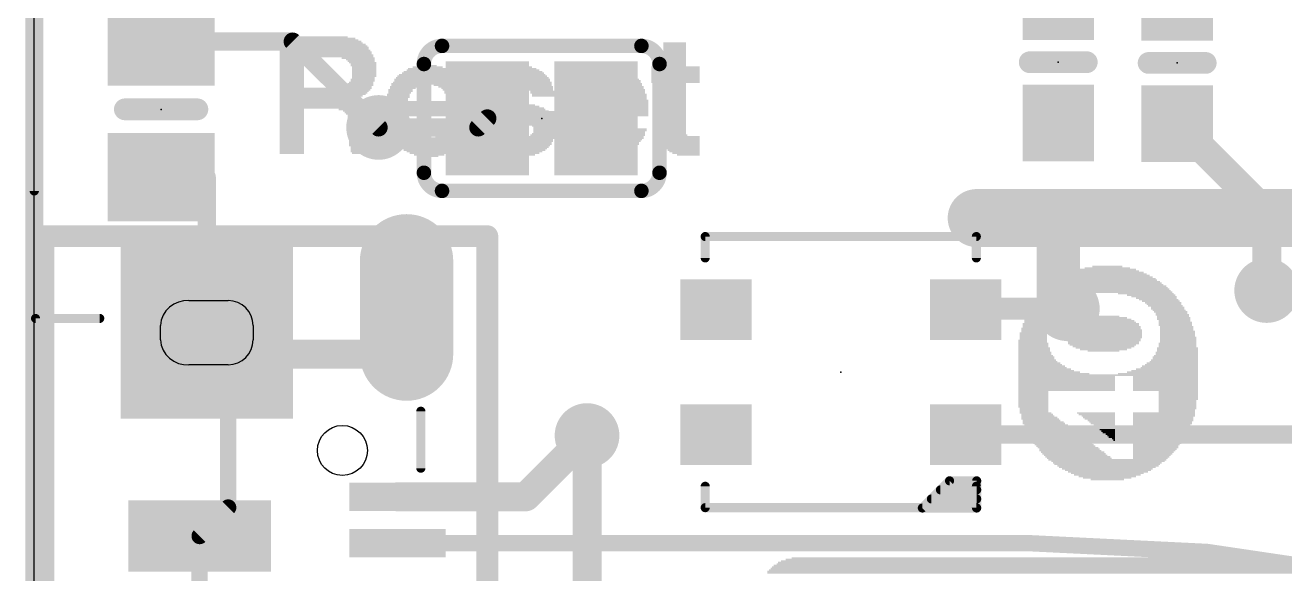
# Model space of a CAD drawing. Extents: x -17.8 to 79, y -18.3 to 67.8.
# Drawn here: x -0.13 to 17.53, y 38.32 to 46.01 of the extents above; entities that cross this region are included whole.
import ezdxf

# ---------------------------------------------------------------- set-up
doc = ezdxf.new("R2010")
doc.units = 0
for name, color, linetype in [('1', 12, 'CONTINUOUS'), ('16', 5, 'CONTINUOUS'), ('17', 110, 'CONTINUOUS'), ('18', 3, 'CONTINUOUS'), ('20', 53, 'CONTINUOUS'), ('200', 4, 'CONTINUOUS'), ('21', 40, 'CONTINUOUS'), ('22', 6, 'CONTINUOUS'), ('23', 53, 'CONTINUOUS'), ('24', 53, 'CONTINUOUS'), ('47', 53, 'CONTINUOUS')]:
    doc.layers.add(name, color=color, linetype=linetype)

# ---------------------------------------------------------------- blocks, each defined once
blk = doc.blocks.new('RECT')
blk.add_solid([(-0.5, -0.5), (0.5, -0.5), (-0.5, 0.5), (0.5, 0.5)])
blk = doc.blocks.new('OFFSETP100')
at = {"const_width": 1}
blk.add_lwpolyline([(0, 0), (1, 0)], dxfattribs=at)
at = {"const_width": 0.5}
for points in [[(0, 0.25, 1), (0, -0.25)], [(1, -0.25, 1), (1, 0.25)]]:
    blk.add_lwpolyline(points, format="xyb", dxfattribs=at)
blk = doc.blocks.new('SQUAREP')
blk.add_solid([(-0.5, -0.5), (0.5, -0.5), (-0.5, 0.5), (0.5, 0.5)])
blk = doc.blocks.new('ROUNDV')
at = {"const_width": 0.5}
blk.add_lwpolyline([(0, -0.25, 1), (0, 0.25, 1), (0, -0.25)], format="xyb", dxfattribs=at)

msp = doc.modelspace()

# ---------------------------------------------------------------- linework, layer by layer
at = {"layer": '1'}
for points, const_width in [([(0, 29.972), (0, 53.34)], 0.254), ([(1.778, 45.781), (3.622, 45.781)], 0.254), ([(3.622, 45.781), (4.826, 44.577)], 0.254), ([(16.0174, 44.6314), (17.272, 43.3768)], 0.4064), ([(1.778, 43.881), (2.418, 43.881)], 0.254), ([(2.418, 43.881), (2.418, 41.7)], 0.254), ([(17.272, 43.3768), (17.272, 42.291)], 0.4064), ([(0.127, 43.053), (0.127, 32.893)], 0.3048), ([(6.35, 43.053), (0.127, 43.053)], 0.3048), ([(6.35, 32.893), (6.35, 43.053)], 0.3048), ([(13.053, 42.023), (13.067, 42.037)], 0.3048), ([(13.067, 42.037), (14.478, 42.037)], 0.3048), ([(2.418, 41.7), (2.718, 41.4)], 0.4064), ([(2.718, 41.4), (5.218, 41.4)], 0.4064), ([(2.718, 41.4), (2.718, 39.25)], 0.2286), ([(6.888, 39.4), (7.747, 40.259)], 0.4064), ([(13.053, 40.358), (13.053, 40.273)], 0.254), ([(18.429, 40.273), (13.053, 40.273)], 0.254), ([(5.093, 39.4), (6.888, 39.4)], 0.4064), ([(2.718, 39.25), (2.318, 38.85)], 0.2286), ([(2.318, 38.85), (2.318, 37.35)], 0.2286), ([(13.9462, 38.75), (5.093, 38.75)], 0.2286)]:
    msp.add_lwpolyline(points, dxfattribs=dict(at, const_width=const_width))
for points, const_width in [([(1.778, 45.8445, 1), (1.778, 45.7175)], 0.127), ([(3.6669, 45.8259, 1), (3.5771, 45.7361)], 0.127), ([(3.622, 45.7175, 1), (3.622, 45.8445)], 0.127), ([(4.7811, 44.5321, 1), (4.8709, 44.6219)], 0.127), ([(16.0892, 44.7032, 1), (15.9456, 44.5596)], 0.2032), ([(1.778, 43.9445, 1), (1.778, 43.8175)], 0.127), ([(2.4815, 43.881, 1), (2.3545, 43.881)], 0.127), ([(2.418, 43.8175, 1), (2.418, 43.9445)], 0.127), ([(17.3736, 43.3768, 1), (17.1704, 43.3768)], 0.2032), ([(17.2002, 43.305, 1), (17.3438, 43.4487)], 0.2032), ([(0.2032, 43.053, 1), (0.0508, 43.053)], 0.1524), ([(0.127, 43.1292, 1), (0.127, 42.9768)], 0.1524), ([(6.4262, 43.053, 1), (6.2738, 43.053)], 0.1524), ([(6.35, 42.9768, 1), (6.35, 43.1292)], 0.1524), ([(17.1704, 42.291, 1), (17.3736, 42.291)], 0.2032), ([(12.9991, 42.0769, 1), (13.1069, 41.9691)], 0.1524), ([(13.067, 42.1132, 1), (13.067, 41.9608)], 0.1524), ([(13.1209, 41.9831, 1), (13.0131, 42.0909)], 0.1524), ([(14.478, 41.9608, 1), (14.478, 42.1132)], 0.1524), ([(2.4898, 41.7718, 1), (2.3462, 41.6282)], 0.2032), ([(2.3545, 41.7, 1), (2.4815, 41.7)], 0.127), ([(2.718, 41.5016, 1), (2.718, 41.2984)], 0.2032), ([(2.6462, 41.3282, 1), (2.7898, 41.4718)], 0.2032), ([(2.7752, 41.4, 1), (2.6608, 41.4)], 0.1143), ([(5.218, 41.2984, 1), (5.218, 41.5016)], 0.2032), ([(7.8188, 40.1872, 1), (7.6752, 40.3308)], 0.2032), ([(13.1165, 40.358, 1), (12.9895, 40.358)], 0.127), ([(13.053, 40.3365, 1), (13.053, 40.2095)], 0.127), ([(12.9895, 40.273, 1), (13.1165, 40.273)], 0.127), ([(5.093, 39.5016, 1), (5.093, 39.2984)], 0.2032), ([(6.8162, 39.4718, 1), (6.9598, 39.3282)], 0.2032), ([(6.888, 39.2984, 1), (6.888, 39.5016)], 0.2032), ([(2.6608, 39.25, 1), (2.7752, 39.25)], 0.1143), ([(2.7584, 39.2096, 1), (2.6776, 39.2904)], 0.1143), ([(2.3752, 38.85, 1), (2.2609, 38.85)], 0.1143), ([(2.2776, 38.8904, 1), (2.3584, 38.8096)], 0.1143), ([(5.093, 38.8072, 1), (5.093, 38.6928)], 0.1143), ([(13.9462, 38.8072, 1), (13.9462, 38.6928)], 0.1143), ([(31.9067, 31.3105, 0.1989), (13.9462, 38.75)], 0.2286), ([(13.9462, 38.6928, 1), (13.9462, 38.8072)], 0.1143)]:
    msp.add_lwpolyline(points, format="xyb", dxfattribs=dict(at, const_width=const_width))
at = {"layer": '16'}
for points, const_width in [([(0, 0), (0, 53.34)], 0.254), ([(4.826, 44.577), (6.223, 44.577)], 0.254), ([(6.223, 44.577), (6.35, 44.704)], 0.254), ([(14.351, 43.307), (13.208, 43.307)], 0.8128), ([(17.272, 43.307), (14.351, 43.307)], 0.8128), ([(14.351, 42.164), (14.351, 43.307)], 0.6096), ([(19.558, 43.307), (17.272, 43.307)], 0.8128), ([(17.272, 42.291), (17.272, 43.307)], 0.3048), ([(0.127, 43.053), (0.127, 32.893)], 0.3048), ([(6.35, 43.053), (0.127, 43.053)], 0.3048), ([(6.35, 32.893), (6.35, 43.053)], 0.3048), ([(14.478, 42.037), (14.351, 42.164)], 0.6096), ([(7.747, 40.259), (7.747, 35.814)], 0.4064)]:
    msp.add_lwpolyline(points, dxfattribs=dict(at, const_width=const_width))
for points, const_width in [([(4.826, 44.6405, 1), (4.826, 44.5135)], 0.127), ([(6.1781, 44.6219, 1), (6.2679, 44.5321)], 0.127), ([(6.223, 44.5135, 1), (6.223, 44.6405)], 0.127), ([(6.3949, 44.6591, 1), (6.3051, 44.7489)], 0.127), ([(13.208, 43.5102, 1), (13.208, 43.1038)], 0.4064), ([(14.351, 43.5102, 1), (14.351, 43.1038)], 0.4064), ([(14.5034, 43.307, 1), (14.1986, 43.307)], 0.3048), ([(14.351, 43.1038, 1), (14.351, 43.5102)], 0.4064), ([(17.272, 43.5102, 1), (17.272, 43.1038)], 0.4064), ([(17.272, 43.1038, 1), (17.272, 43.5102)], 0.4064), ([(17.3482, 43.307, 1), (17.1958, 43.307)], 0.1524), ([(0.2032, 43.053, 1), (0.0508, 43.053)], 0.1524), ([(0.127, 43.1292, 1), (0.127, 42.9768)], 0.1524), ([(6.4262, 43.053, 1), (6.2738, 43.053)], 0.1524), ([(6.35, 42.9768, 1), (6.35, 43.1292)], 0.1524), ([(14.4588, 42.2718, 1), (14.2432, 42.0562)], 0.3048), ([(17.1958, 42.291, 1), (17.3482, 42.291)], 0.1524), ([(14.1986, 42.164, 1), (14.5034, 42.164)], 0.3048), ([(14.3702, 41.9292, 1), (14.5858, 42.1448)], 0.3048), ([(7.8486, 40.259, 1), (7.6454, 40.259)], 0.2032)]:
    msp.add_lwpolyline(points, format="xyb", dxfattribs=dict(at, const_width=const_width))
at = {"layer": '20'}
for p, q in [((0, 22.479), (0, 52.34)), ((2.168, 42.15), (2.718, 42.15)), ((1.768, 41.6), (1.768, 41.8)), ((3.068, 41.8), (3.068, 41.6)), ((2.718, 41.25), (2.168, 41.25))]:
    msp.add_line(p, q, dxfattribs=at)
msp.add_circle((4.318, 40.05), 0.35, dxfattribs=at)
for centre, radius, start, end in [((2.143, 41.775), 0.3758, 86.1859, 176.1859), ((2.718, 41.8), 0.35, 0, 90), ((2.143, 41.625), 0.3758, 183.8141, 273.8141), ((2.718, 41.6), 0.35, 270, 0)]:
    msp.add_arc(centre, radius, start, end, dxfattribs=at)
at = {"layer": '21'}
for points, const_width in [([(13.951, 45.4914), (14.751, 45.4914)], 0.3048), ([(15.6174, 45.4814), (16.4174, 45.4814)], 0.3048), ([(2.286, 44.831), (1.27, 44.831)], 0.3048), ([(13.203, 43.048), (9.403, 43.048)], 0.127), ([(9.403, 43.048), (9.403, 42.748)], 0.127), ([(13.203, 42.748), (13.203, 43.048)], 0.127), ([(0.918, 41.9), (0.018, 41.9)], 0.127), ([(0.018, 41.9), (0.018, 34.3)], 0.127), ([(5.418, 40.6), (5.418, 39.8)], 0.127), ([(9.403, 39.248), (9.403, 39.548)], 0.127), ([(12.827, 39.624), (12.446, 39.243)], 0.127), ([(12.7, 39.497), (13.208, 39.497)], 0.127), ([(13.208, 39.624), (12.827, 39.624)], 0.127), ([(13.203, 39.548), (13.203, 39.248)], 0.127), ([(13.208, 39.243), (13.208, 39.624)], 0.127), ([(12.573, 39.37), (13.208, 39.37)], 0.127), ([(13.203, 39.248), (9.403, 39.248)], 0.127), ([(12.446, 39.243), (13.208, 39.243)], 0.127), ([(12.446, 39.243), (13.208, 39.243)], 0.127)]:
    msp.add_lwpolyline(points, dxfattribs=dict(at, const_width=const_width))
for points, const_width in [([(13.951, 45.5676, 1), (13.951, 45.4152)], 0.1524), ([(14.751, 45.4152, 1), (14.751, 45.5676)], 0.1524), ([(15.6174, 45.5576, 1), (15.6174, 45.4052)], 0.1524), ([(16.4174, 45.4052, 1), (16.4174, 45.5576)], 0.1524), ([(1.27, 44.9072, 1), (1.27, 44.7548)], 0.1524), ([(2.286, 44.7548, 1), (2.286, 44.9072)], 0.1524), ([(9.403, 43.0798, 1), (9.403, 43.0162)], 0.0635), ([(9.4348, 43.048, 1), (9.3712, 43.048)], 0.0635), ([(13.2348, 43.048, 1), (13.1713, 43.048)], 0.0635), ([(13.203, 43.0162, 1), (13.203, 43.0798)], 0.0635), ([(9.3712, 42.748, 1), (9.4348, 42.748)], 0.0635), ([(13.1713, 42.748, 1), (13.2348, 42.748)], 0.0635), ([(0.018, 41.9318, 1), (0.018, 41.8682)], 0.0635), ([(0.0498, 41.9, 1), (-0.0137, 41.9)], 0.0635), ([(0.918, 41.8682, 1), (0.918, 41.9318)], 0.0635), ([(5.4497, 40.6, 1), (5.3863, 40.6)], 0.0635), ([(5.3863, 39.8, 1), (5.4497, 39.8)], 0.0635), ([(9.4348, 39.548, 1), (9.3712, 39.548)], 0.0635), ([(12.7, 39.5288, 1), (12.7, 39.4652)], 0.0635), ([(12.827, 39.6558, 1), (12.827, 39.5922)], 0.0635), ([(12.8495, 39.6015, 1), (12.8045, 39.6465)], 0.0635), ([(13.2348, 39.548, 1), (13.1713, 39.548)], 0.0635), ([(13.2398, 39.624, 1), (13.1762, 39.624)], 0.0635), ([(13.208, 39.5922, 1), (13.208, 39.6558)], 0.0635), ([(13.208, 39.4652, 1), (13.208, 39.5288)], 0.0635), ([(12.573, 39.4018, 1), (12.573, 39.3383)], 0.0635), ([(13.208, 39.3383, 1), (13.208, 39.4018)], 0.0635), ([(9.3712, 39.248, 1), (9.4348, 39.248)], 0.0635), ([(9.403, 39.2798, 1), (9.403, 39.2163)], 0.0635), ([(12.446, 39.2748, 1), (12.446, 39.2112)], 0.0635), ([(12.446, 39.2748, 1), (12.446, 39.2112)], 0.0635), ([(12.4235, 39.2655, 1), (12.4685, 39.2205)], 0.0635), ([(13.1713, 39.248, 1), (13.2348, 39.248)], 0.0635), ([(13.1762, 39.243, 1), (13.2398, 39.243)], 0.0635), ([(13.203, 39.2163, 1), (13.203, 39.2798)], 0.0635), ([(13.208, 39.2112, 1), (13.208, 39.2748)], 0.0635), ([(13.208, 39.2112, 1), (13.208, 39.2748)], 0.0635)]:
    msp.add_lwpolyline(points, format="xyb", dxfattribs=dict(at, const_width=const_width))
at = {"layer": '22'}
for points, const_width in [([(5.715, 45.72, 0.4142), (5.461, 45.466)], 0.2032), ([(5.715, 45.7708, 1), (5.715, 45.6692)], 0.1016), ([(5.715, 45.6692, 1), (5.715, 45.7708)], 0.1016), ([(8.763, 45.466, 0.4142), (8.509, 45.72)], 0.2032), ([(8.509, 45.7708, 1), (8.509, 45.6692)], 0.1016), ([(8.509, 45.6692, 1), (8.509, 45.7708)], 0.1016), ([(5.5118, 45.466, 1), (5.4102, 45.466)], 0.1016), ([(8.8138, 45.466, 1), (8.7122, 45.466)], 0.1016), ([(5.4102, 45.466, 1), (5.5118, 45.466)], 0.1016), ([(8.7122, 45.466, 1), (8.8138, 45.466)], 0.1016), ([(5.461, 43.942, 0.4142), (5.715, 43.688)], 0.2032), ([(5.5118, 43.942, 1), (5.4102, 43.942)], 0.1016), ([(5.4102, 43.942, 1), (5.5118, 43.942)], 0.1016), ([(8.509, 43.688, 0.4142), (8.763, 43.942)], 0.2032), ([(8.8138, 43.942, 1), (8.7122, 43.942)], 0.1016), ([(8.7122, 43.942, 1), (8.8138, 43.942)], 0.1016), ([(5.715, 43.7388, 1), (5.715, 43.6372)], 0.1016), ([(5.715, 43.6372, 1), (5.715, 43.7388)], 0.1016), ([(8.509, 43.7388, 1), (8.509, 43.6372)], 0.1016), ([(8.509, 43.6372, 1), (8.509, 43.7388)], 0.1016)]:
    msp.add_lwpolyline(points, format="xyb", dxfattribs=dict(at, const_width=const_width))
at = {"layer": '22', "const_width": 0.2032}
for points in [[(8.509, 45.72), (5.715, 45.72)], [(5.461, 45.466), (5.461, 43.942)], [(8.763, 45.466), (8.763, 43.942)], [(5.715, 43.688), (8.509, 43.688)]]:
    msp.add_lwpolyline(points, dxfattribs=at)
at = {"layer": '23'}
for p in [(14.351, 45.4914), (16.0174, 45.4814), (1.778, 44.831), (11.303, 41.148)]:
    msp.add_point(p, dxfattribs=at)
at = {"layer": '24'}
msp.add_point((7.112, 44.704), dxfattribs=at)
at = {"layer": '47', "const_width": 0.13}
for points in [[(0, 28.2194), (0, 67.3804)], [(0, 43.688), (0, 59.608)]]:
    msp.add_lwpolyline(points, dxfattribs=at)
at = {"layer": '47', "const_width": 0.065}
msp.add_lwpolyline([(-0.0325, 43.688, 1), (0.0325, 43.688)], format="xyb", dxfattribs=at)

# ---------------------------------------------------------------- block references
at = {"layer": '1'}
for p, xscale, rotation in [((14.351, 46.3414), 1.075, 90), ((16.0174, 46.3314), 1.075, 90), ((14.351, 44.6414), 1.075, 90), ((16.0174, 44.6314), 1.075, 90), ((9.553, 42.023), 0.85, 270), ((13.053, 42.023), 0.85, 270), ((9.553, 40.273), 0.85, 270), ((13.053, 40.273), 0.85, 270)]:
    msp.add_blockref('RECT', p, dxfattribs=dict(at, xscale=xscale, rotation=rotation))
at = {"layer": '1', "rotation": 270}
for p, xscale, yscale in [((1.778, 45.781), 1.24, 1.5), ((1.778, 43.881), 1.24, 1.5), ((5.093, 39.4), 0.4, 1.35), ((5.093, 38.75), 0.4, 1.35)]:
    msp.add_blockref('RECT', p, dxfattribs=dict(at, xscale=xscale, yscale=yscale))
at = {"layer": '1', "xscale": 2}
msp.add_blockref('RECT', (2.318, 38.85), dxfattribs=at)
at = {"layer": '16', "xscale": 1.1684, "yscale": 1.6002}
for p in [(6.35, 44.704), (7.874, 44.704)]:
    msp.add_blockref('RECT', p, dxfattribs=at)
at = {"layer": '16', "xscale": 0.635, "yscale": 0.2032, "rotation": 180}
msp.add_blockref('RECT', (7.112, 44.704), dxfattribs=at)
at = {"layer": '17', "xscale": 1.308, "yscale": 1.308, "rotation": 90}
msp.add_blockref('OFFSETP100', (5.218, 41.4), dxfattribs=at)
msp.add_blockref('OFFSETP100', (5.218, 41.4), dxfattribs=at)
at = {"layer": '17', "xscale": 2.413, "yscale": 2.413}
msp.add_blockref('SQUAREP', (2.418, 41.7), dxfattribs=at)
msp.add_blockref('SQUAREP', (2.418, 41.7), dxfattribs=at)
at = {"layer": '18', "xscale": 0.9064, "yscale": 0.9064}
for p in [(4.826, 44.577), (4.826, 44.577), (17.272, 42.291), (17.272, 42.291), (14.478, 42.037), (14.478, 42.037), (7.747, 40.259), (7.747, 40.259)]:
    msp.add_blockref('ROUNDV', p, dxfattribs=at)
at = {"layer": '200', "yscale": 0.0212}
for p, xscale in [((3.9686, 45.824), 1.0583), ((4.0109, 45.7817), 1.143), ((4.0215, 45.7605), 1.1641), ((4.0427, 45.7393), 1.2065), ((3.9157, 45.8452), 0.9525), ((3.9898, 45.8028), 1.1006), ((4.0533, 45.7182), 1.2276), ((8.9743, 45.7605), 0.3175), ((8.9743, 45.7393), 0.3175), ((8.9743, 45.7182), 0.3175), ((4.0638, 45.697), 1.2488), ((4.0638, 45.6758), 1.2488), ((4.0744, 45.6547), 1.27), ((4.085, 45.6335), 1.2911), ((4.085, 45.6123), 1.2911), ((4.0956, 45.5912), 1.3123), ((4.0956, 45.57), 1.3123), ((3.6088, 45.5488), 0.3387), ((4.5401, 45.5488), 0.4657), ((8.9743, 45.697), 0.3175), ((8.9743, 45.6758), 0.3175), ((8.9743, 45.6547), 0.3175), ((8.9743, 45.6335), 0.3175), ((8.9743, 45.6123), 0.3175), ((8.9743, 45.5912), 0.3175), ((8.9743, 45.57), 0.3175), ((8.9743, 45.5488), 0.3175), ((3.6088, 45.5277), 0.3387), ((3.6088, 45.5065), 0.3387), ((3.6088, 45.4853), 0.3387), ((3.6088, 45.4642), 0.3387), ((3.6088, 45.443), 0.3387), ((3.6088, 45.4218), 0.3387), ((3.6088, 45.4007), 0.3387), ((3.6088, 45.3795), 0.3387), ((3.6088, 45.3584), 0.3387), ((4.5718, 45.5277), 0.4022), ((4.5824, 45.5065), 0.381), ((4.6036, 45.4853), 0.381), ((4.6142, 45.4642), 0.3598), ((4.6142, 45.443), 0.3598), ((4.6247, 45.4218), 0.3387), ((4.6247, 45.4007), 0.3387), ((4.6247, 45.3795), 0.3387), ((4.6247, 45.3584), 0.3387), ((5.5137, 45.3584), 0.6773), ((5.5243, 45.3795), 0.6138), ((5.5137, 45.4007), 0.5503), ((5.5137, 45.4218), 0.4233), ((5.5137, 45.443), 0.254), ((6.7519, 45.3584), 0.7408), ((6.7413, 45.3795), 0.6773), ((6.7413, 45.4007), 0.5926), ((6.7413, 45.4218), 0.4656), ((6.7413, 45.443), 0.2963), ((8.0113, 45.3584), 0.6773), ((8.0218, 45.3795), 0.6138), ((8.0113, 45.4007), 0.5503), ((8.0113, 45.4218), 0.4233), ((8.0113, 45.443), 0.254), ((8.9849, 45.4218), 0.6773), ((8.9849, 45.4007), 0.6773), ((8.9849, 45.3795), 0.6773), ((8.9849, 45.3584), 0.6773), ((8.9743, 45.5277), 0.3175), ((8.9743, 45.5065), 0.3175), ((8.9743, 45.4853), 0.3175), ((8.9743, 45.4642), 0.3175), ((8.9743, 45.443), 0.3175), ((3.6088, 45.3372), 0.3387), ((3.6088, 45.316), 0.3387), ((3.6088, 45.2949), 0.3387), ((3.6088, 45.2737), 0.3387), ((3.6088, 45.2525), 0.3387), ((3.6088, 45.2314), 0.3387), ((3.6088, 45.2102), 0.3387), ((3.6088, 45.189), 0.3387), ((4.5718, 45.189), 0.3598), ((4.5824, 45.2102), 0.3387), ((4.6036, 45.2525), 0.3387), ((4.6036, 45.2314), 0.3387), ((4.6141, 45.2737), 0.3175), ((4.6247, 45.3372), 0.3387), ((4.6247, 45.316), 0.3387), ((4.6247, 45.2949), 0.3387), ((5.5137, 45.189), 1.016), ((5.5137, 45.2102), 0.9736), ((5.5137, 45.2525), 0.9313), ((5.5243, 45.2314), 0.9525), ((5.5137, 45.2737), 0.889), ((5.5137, 45.2949), 0.8466), ((5.5137, 45.316), 0.8043), ((5.5243, 45.3372), 0.7408), ((6.7413, 45.189), 1.016), ((6.7413, 45.2314), 0.9736), ((6.7519, 45.2102), 0.9948), ((6.7519, 45.2525), 0.9525), ((6.7519, 45.2737), 0.9101), ((6.7519, 45.2949), 0.8678), ((6.7519, 45.316), 0.8255), ((6.7519, 45.3372), 0.7831), ((8.0113, 45.189), 1.016), ((8.0113, 45.2102), 0.9736), ((8.0218, 45.2314), 0.9525), ((8.0113, 45.2525), 0.9313), ((8.0113, 45.2737), 0.889), ((8.0113, 45.2949), 0.8466), ((8.0113, 45.316), 0.8043), ((8.0218, 45.3372), 0.7408), ((8.9849, 45.3372), 0.6773), ((8.9849, 45.316), 0.6773), ((8.9849, 45.2949), 0.6773), ((8.9849, 45.2737), 0.6773), ((8.9849, 45.2525), 0.6773), ((8.9849, 45.2314), 0.6773), ((8.9849, 45.2102), 0.6773), ((8.9743, 45.189), 0.3175), ((3.6088, 45.1679), 0.3387), ((3.6088, 45.1467), 0.3387), ((4.085, 45.1255), 1.2911), ((4.0744, 45.1044), 1.27), ((4.0638, 45.0832), 1.2488), ((4.0427, 45.0409), 1.2065), ((4.0215, 45.0197), 1.1641), ((4.0533, 45.062), 1.2276), ((4.5189, 45.1467), 0.4233), ((4.5612, 45.1679), 0.381), ((5.101, 45.0409), 0.3175), ((5.101, 45.0197), 0.3175), ((5.1221, 45.062), 0.3175), ((5.1327, 45.1044), 0.3387), ((5.1327, 45.0832), 0.3387), ((5.175, 45.1467), 0.381), ((5.1645, 45.1255), 0.3598), ((5.2174, 45.1679), 0.4233), ((5.81, 45.1679), 0.4233), ((5.8524, 45.1467), 0.381), ((5.8735, 45.1255), 0.3387), ((5.8947, 45.1044), 0.3387), ((5.9053, 45.0832), 0.3175), ((5.9053, 45.062), 0.3175), ((5.9264, 45.0409), 0.3175), ((5.9264, 45.0197), 0.3175), ((6.3709, 45.1044), 0.3175), ((6.3709, 45.0832), 0.3175), ((6.3709, 45.062), 0.3175), ((6.3709, 45.0409), 0.3175), ((6.3815, 45.1255), 0.3387), ((6.3815, 45.0197), 0.3387), ((6.4344, 45.1679), 0.4022), ((6.4027, 45.1467), 0.3387), ((7.0482, 45.1679), 0.4022), ((7.08, 45.1467), 0.381), ((7.1011, 45.1255), 0.3387), ((7.1011, 45.1044), 0.3387), ((7.1223, 45.0832), 0.3387), ((7.1223, 45.062), 0.3387), ((7.1329, 45.0409), 0.3175), ((7.1329, 45.0197), 0.3175), ((7.5985, 45.0409), 0.3175), ((7.5985, 45.0197), 0.3175), ((7.6197, 45.062), 0.3175), ((7.6303, 45.1044), 0.3387), ((7.6303, 45.0832), 0.3387), ((7.6726, 45.1467), 0.381), ((7.662, 45.1255), 0.3598), ((7.7149, 45.1679), 0.4233), ((8.3076, 45.1679), 0.4233), ((8.3499, 45.1467), 0.381), ((8.3711, 45.1255), 0.3387), ((8.3922, 45.1044), 0.3387), ((8.4028, 45.0832), 0.3175), ((8.4028, 45.062), 0.3175), ((8.424, 45.0409), 0.3175), ((8.424, 45.0197), 0.3175), ((8.9743, 45.1679), 0.3175), ((8.9743, 45.1467), 0.3175), ((8.9743, 45.1255), 0.3175), ((8.9743, 45.1044), 0.3175), ((8.9743, 45.0832), 0.3175), ((8.9743, 45.062), 0.3175), ((8.9743, 45.0409), 0.3175), ((8.9743, 45.0197), 0.3175), ((4.0003, 44.9985), 1.1218), ((4.0109, 44.9774), 1.143), ((4.0215, 44.9562), 1.1641), ((4.0427, 44.935), 1.2065), ((4.0638, 44.8927), 1.2488), ((4.0638, 44.8715), 1.2488), ((4.0744, 44.8504), 1.27), ((3.6088, 44.8292), 0.3387), ((4.0533, 44.9139), 1.2276), ((4.4872, 44.8292), 0.4445), ((5.5137, 44.935), 1.1853), ((5.5137, 44.9139), 1.1853), ((5.5137, 44.8927), 1.1853), ((5.5137, 44.8715), 1.1853), ((5.5137, 44.8504), 1.1853), ((5.5137, 44.8292), 1.1853), ((5.101, 44.9985), 0.3175), ((5.0904, 44.9774), 0.2963), ((5.0904, 44.9562), 0.2963), ((5.937, 44.9985), 0.2963), ((5.937, 44.9774), 0.2963), ((5.9476, 44.9562), 0.3175), ((6.4132, 44.9774), 0.4022), ((6.3921, 44.9985), 0.3598), ((6.4767, 44.9562), 0.4868), ((6.5297, 44.935), 0.5926), ((6.5826, 44.9139), 0.6985), ((6.6355, 44.8927), 0.762), ((6.6672, 44.8715), 0.8255), ((6.7096, 44.8504), 0.8678), ((6.7307, 44.8292), 0.8678), ((8.0113, 44.935), 1.1853), ((8.0113, 44.9139), 1.1853), ((8.0113, 44.8927), 1.1853), ((8.0113, 44.8715), 1.1853), ((8.0113, 44.8504), 1.1853), ((8.0113, 44.8292), 1.1853), ((7.5985, 44.9985), 0.3175), ((7.5879, 44.9774), 0.2963), ((7.5879, 44.9562), 0.2963), ((8.4346, 44.9985), 0.2963), ((8.4346, 44.9774), 0.2963), ((8.4452, 44.9562), 0.3175), ((8.9743, 44.9985), 0.3175), ((8.9743, 44.9774), 0.3175), ((8.9743, 44.9562), 0.3175), ((8.9743, 44.935), 0.3175), ((8.9743, 44.9139), 0.3175), ((8.9743, 44.8927), 0.3175), ((8.9743, 44.8715), 0.3175), ((8.9743, 44.8504), 0.3175), ((8.9743, 44.8292), 0.3175), ((3.6088, 44.808), 0.3387), ((3.6088, 44.7869), 0.3387), ((3.6088, 44.7657), 0.3387), ((3.6088, 44.7445), 0.3387), ((3.6088, 44.7234), 0.3387), ((3.6088, 44.7022), 0.3387), ((3.6088, 44.681), 0.3387), ((3.6088, 44.6599), 0.3387), ((4.5295, 44.808), 0.4022), ((4.5401, 44.7869), 0.381), ((4.5507, 44.7657), 0.3598), ((4.5612, 44.7445), 0.3387), ((4.5718, 44.7234), 0.3598), ((4.5718, 44.7022), 0.3598), ((4.5824, 44.681), 0.3387), ((4.5824, 44.6599), 0.3387), ((5.0798, 44.7234), 0.3175), ((5.0798, 44.7022), 0.3175), ((5.0798, 44.681), 0.3175), ((5.0798, 44.6599), 0.3175), ((5.5137, 44.808), 1.1853), ((5.5137, 44.7869), 1.1853), ((5.5137, 44.7657), 1.1853), ((5.5137, 44.7445), 1.1853), ((6.7731, 44.808), 0.8678), ((6.8048, 44.7869), 0.8466), ((6.8366, 44.7657), 0.8255), ((6.8683, 44.7445), 0.762), ((6.9212, 44.7234), 0.6985), ((6.9847, 44.7022), 0.6138), ((7.0376, 44.681), 0.508), ((7.08, 44.6599), 0.4233), ((7.5774, 44.7234), 0.3175), ((7.5774, 44.7022), 0.3175), ((7.5774, 44.681), 0.3175), ((7.5774, 44.6599), 0.3175), ((8.0113, 44.808), 1.1853), ((8.0113, 44.7869), 1.1853), ((8.0113, 44.7657), 1.1853), ((8.0113, 44.7445), 1.1853), ((8.9743, 44.808), 0.3175), ((8.9743, 44.7869), 0.3175), ((8.9743, 44.7657), 0.3175), ((8.9743, 44.7445), 0.3175), ((8.9743, 44.7234), 0.3175), ((8.9743, 44.7022), 0.3175), ((8.9743, 44.681), 0.3175), ((8.9743, 44.6599), 0.3175), ((3.6088, 44.6387), 0.3387), ((3.6088, 44.6175), 0.3387), ((3.6088, 44.5964), 0.3387), ((3.6088, 44.5752), 0.3387), ((3.6088, 44.5541), 0.3387), ((3.6088, 44.5329), 0.3387), ((3.6088, 44.5117), 0.3387), ((3.6088, 44.4906), 0.3387), ((4.5824, 44.6387), 0.3387), ((4.5824, 44.6175), 0.3387), ((4.5824, 44.5964), 0.3387), ((4.5824, 44.5752), 0.3387), ((4.5824, 44.5541), 0.3387), ((4.5824, 44.5329), 0.3387), ((4.5824, 44.5117), 0.3387), ((4.5824, 44.4906), 0.3387), ((5.101, 44.6387), 0.3175), ((5.101, 44.6175), 0.3175), ((5.101, 44.5964), 0.3175), ((5.1115, 44.5752), 0.3387), ((5.1115, 44.5541), 0.3387), ((5.1327, 44.5329), 0.3387), ((5.1433, 44.5117), 0.3598), ((5.1539, 44.4906), 0.381), ((5.8947, 44.4906), 0.3387), ((5.9158, 44.5329), 0.3387), ((5.9053, 44.5117), 0.3175), ((5.9264, 44.5541), 0.3175), ((6.3497, 44.6175), 0.3175), ((6.3497, 44.5964), 0.3175), ((6.3497, 44.5752), 0.3175), ((6.3603, 44.5541), 0.3387), ((6.3603, 44.5329), 0.3387), ((6.3815, 44.5117), 0.3387), ((6.3921, 44.4906), 0.3598), ((7.1223, 44.6387), 0.381), ((7.1435, 44.6175), 0.3387), ((7.1435, 44.5964), 0.3387), ((7.1435, 44.4906), 0.3387), ((7.154, 44.5752), 0.3175), ((7.154, 44.5541), 0.3175), ((7.154, 44.5329), 0.3175), ((7.154, 44.5117), 0.3175), ((7.5985, 44.6387), 0.3175), ((7.5985, 44.6175), 0.3175), ((7.5985, 44.5964), 0.3175), ((7.6091, 44.5752), 0.3387), ((7.6091, 44.5541), 0.3387), ((7.6514, 44.4906), 0.381), ((7.6303, 44.5329), 0.3387), ((7.6409, 44.5117), 0.3598), ((8.3922, 44.4906), 0.3387), ((8.4134, 44.5329), 0.3387), ((8.4028, 44.5117), 0.3175), ((8.424, 44.5541), 0.3175), ((8.9743, 44.6387), 0.3175), ((8.9743, 44.6175), 0.3175), ((8.9743, 44.5964), 0.3175), ((8.9743, 44.5752), 0.3175), ((8.9743, 44.5541), 0.3175), ((8.9743, 44.5329), 0.3175), ((8.9743, 44.5117), 0.3175), ((8.9743, 44.4906), 0.3175), ((3.6088, 44.4694), 0.3387), ((3.6088, 44.4482), 0.3387), ((3.6088, 44.4271), 0.3387), ((3.6088, 44.4059), 0.3387), ((3.6088, 44.3847), 0.3387), ((3.6088, 44.3636), 0.3387), ((3.6088, 44.3424), 0.3387), ((3.6088, 44.3212), 0.3387), ((3.6088, 44.3001), 0.3387), ((4.5824, 44.4694), 0.3387), ((4.5824, 44.4482), 0.3387), ((4.5824, 44.4271), 0.3387), ((4.5824, 44.4059), 0.3387), ((4.5824, 44.3847), 0.3387), ((4.5824, 44.3636), 0.3387), ((4.5824, 44.3424), 0.3387), ((4.593, 44.3212), 0.3598), ((4.6036, 44.3001), 0.3387), ((5.1856, 44.4694), 0.4021), ((5.2174, 44.4482), 0.4656), ((5.5243, 44.4271), 1.0371), ((5.5243, 44.4059), 0.9948), ((5.5137, 44.3847), 0.9736), ((5.5137, 44.3636), 0.9313), ((5.5243, 44.3424), 0.9101), ((5.5243, 44.3212), 0.8678), ((5.5243, 44.3001), 0.8255), ((5.8312, 44.4482), 0.4233), ((5.8735, 44.4694), 0.381), ((6.4027, 44.4694), 0.381), ((6.7625, 44.4271), 1.0583), ((6.7519, 44.4059), 1.0371), ((6.445, 44.4482), 0.4233), ((6.7625, 44.3847), 1.016), ((6.7625, 44.3636), 0.9736), ((6.7625, 44.3424), 0.9736), ((6.7625, 44.3212), 0.9313), ((6.7625, 44.3001), 0.889), ((7.0905, 44.4482), 0.4022), ((7.1223, 44.4694), 0.3387), ((7.6832, 44.4694), 0.4021), ((7.7149, 44.4482), 0.4656), ((8.0218, 44.4271), 1.0371), ((8.0218, 44.4059), 0.9948), ((8.0113, 44.3847), 0.9736), ((8.0113, 44.3636), 0.9313), ((8.0218, 44.3424), 0.9101), ((8.0218, 44.3212), 0.8678), ((8.0218, 44.3001), 0.8255), ((8.3288, 44.4482), 0.4233), ((8.3711, 44.4694), 0.381), ((8.9849, 44.4694), 0.3387), ((9.0696, 44.4482), 0.508), ((9.0696, 44.4271), 0.508), ((9.0696, 44.4059), 0.508), ((9.0696, 44.3847), 0.508), ((9.0696, 44.3636), 0.508), ((9.0801, 44.3424), 0.4868), ((9.0801, 44.3212), 0.4868), ((9.0801, 44.3001), 0.4868), ((3.6088, 44.2789), 0.3387), ((3.6088, 44.2577), 0.3387), ((3.6088, 44.2366), 0.3387), ((3.6088, 44.2154), 0.3387), ((4.6247, 44.2366), 0.381), ((4.6036, 44.2789), 0.3387), ((4.6142, 44.2577), 0.3598), ((4.6353, 44.2154), 0.3598), ((5.5243, 44.2789), 0.7408), ((5.5243, 44.2577), 0.6985), ((5.5243, 44.2366), 0.6138), ((5.5243, 44.2154), 0.5291), ((5.5349, 44.1942), 0.4233), ((5.5349, 44.1731), 0.254), ((6.7625, 44.2789), 0.8466), ((6.7731, 44.2577), 0.7831), ((6.7625, 44.2366), 0.7196), ((6.7625, 44.2154), 0.635), ((6.7625, 44.1942), 0.508), ((6.7625, 44.1731), 0.2963), ((8.0218, 44.2789), 0.7408), ((8.0218, 44.2577), 0.6985), ((8.0218, 44.2366), 0.6138), ((8.0218, 44.2154), 0.5291), ((8.0324, 44.1942), 0.4233), ((8.0324, 44.1731), 0.254), ((9.0907, 44.2789), 0.4656), ((9.1013, 44.2577), 0.4445), ((9.1119, 44.2366), 0.4233), ((9.1331, 44.2154), 0.381), ((9.1648, 44.1942), 0.3175), ((15.0383, 42.5433), 1.016), ((15.0383, 42.5645), 0.889), ((15.0489, 42.5856), 0.7831), ((15.0383, 42.6068), 0.635), ((15.0383, 42.628), 0.4233), ((15.0383, 42.374), 1.5663), ((15.0383, 42.3951), 1.5239), ((15.0489, 42.4163), 1.4604), ((15.0383, 42.4375), 1.3969), ((15.0489, 42.4586), 1.3334), ((15.0383, 42.4798), 1.27), ((15.0383, 42.501), 1.1853), ((15.0383, 42.5221), 1.1006), ((14.2975, 42.1835), 0.4657), ((14.3293, 42.2046), 0.4868), ((14.3822, 42.2258), 0.5503), ((14.4457, 42.247), 0.6773), ((15.0383, 42.2681), 1.8203), ((15.0383, 42.2893), 1.7779), ((15.0489, 42.3105), 1.7144), ((15.0489, 42.3316), 1.6721), ((15.0489, 42.3528), 1.6298), ((15.578, 42.247), 0.7831), ((15.6521, 42.2258), 0.6773), ((15.6945, 42.2046), 0.635), ((15.7262, 42.1835), 0.5715), ((14.1176, 42.0142), 0.3598), ((14.1388, 42.0353), 0.3598), ((14.1705, 42.0777), 0.381), ((14.1494, 42.0565), 0.3387), ((14.1917, 42.0988), 0.381), ((14.234, 42.1411), 0.4233), ((14.2128, 42.12), 0.381), ((14.2552, 42.1623), 0.4233), ((15.758, 42.1623), 0.5503), ((15.7897, 42.1411), 0.5291), ((15.8215, 42.12), 0.508), ((15.832, 42.0988), 0.4868), ((15.8532, 42.0777), 0.4868), ((15.8849, 42.0565), 0.4656), ((15.8849, 42.0353), 0.4656), ((15.9061, 42.0142), 0.4656), ((14.0541, 41.8872), 0.3598), ((14.0435, 41.866), 0.3387), ((14.0435, 41.8448), 0.3387), ((14.0647, 41.9295), 0.3387), ((14.0647, 41.9083), 0.3387), ((14.0859, 41.9718), 0.3387), ((14.0859, 41.9507), 0.3387), ((14.107, 41.993), 0.3387), ((14.9854, 41.8448), 0.9101), ((14.9854, 41.866), 0.8678), ((14.9854, 41.8872), 0.7831), ((14.9854, 41.9083), 0.6561), ((14.9854, 41.9295), 0.4445), ((15.9273, 41.993), 0.4657), ((15.9484, 41.9507), 0.4657), ((15.9379, 41.9718), 0.4445), ((15.959, 41.9295), 0.4445), ((15.9696, 41.9083), 0.4657), ((15.9696, 41.8872), 0.4657), ((15.9802, 41.866), 0.4445), ((15.9908, 41.8448), 0.4657), ((14.0012, 41.6967), 0.381), ((14.0012, 41.6755), 0.381), ((14.0012, 41.6543), 0.381), ((14.0118, 41.7602), 0.3598), ((14.0118, 41.739), 0.3598), ((14.0118, 41.7178), 0.3598), ((14.0329, 41.8237), 0.3598), ((14.0329, 41.8025), 0.3598), ((14.0224, 41.7813), 0.3387), ((14.9854, 41.739), 1.0795), ((14.9854, 41.7178), 1.0795), ((14.9854, 41.6967), 1.0795), ((14.9854, 41.6755), 1.0795), ((14.9854, 41.6543), 1.0795), ((14.9854, 41.7813), 1.0371), ((14.9854, 41.7602), 1.0371), ((14.9854, 41.8237), 0.9948), ((14.9854, 41.8025), 0.9948), ((15.9908, 41.8237), 0.4657), ((15.9908, 41.8025), 0.4657), ((16.0119, 41.7813), 0.4657), ((16.0119, 41.7602), 0.4657), ((16.0119, 41.739), 0.4657), ((16.0225, 41.7178), 0.4868), ((16.0225, 41.6967), 0.4868), ((16.0225, 41.6755), 0.4868), ((16.0225, 41.6543), 0.4868), ((13.9906, 41.5908), 0.4022), ((13.9906, 41.5697), 0.4022), ((14.0118, 41.485), 0.4445), ((14.0012, 41.5485), 0.4233), ((14.0012, 41.5273), 0.4233), ((14.0012, 41.5062), 0.4233), ((14.0012, 41.6332), 0.381), ((14.0012, 41.612), 0.381), ((14.9854, 41.6332), 1.0795), ((14.9854, 41.612), 1.0371), ((14.9854, 41.5908), 1.0371), ((14.9854, 41.5697), 0.9948), ((14.9854, 41.5485), 0.9948), ((14.9748, 41.5273), 0.9313), ((14.9854, 41.5062), 0.8678), ((14.9854, 41.485), 0.7831), ((16.0225, 41.485), 0.5715), ((16.0225, 41.5485), 0.5291), ((16.0225, 41.5273), 0.5291), ((16.0225, 41.5062), 0.5291), ((16.0331, 41.6332), 0.508), ((16.0331, 41.612), 0.508), ((16.0331, 41.5908), 0.508), ((16.0331, 41.5697), 0.508), ((14.0118, 41.4638), 0.4445), ((14.0118, 41.4427), 0.4445), ((14.0224, 41.4215), 0.4657), ((14.0224, 41.4003), 0.4657), ((14.0329, 41.3792), 0.4868), ((14.0435, 41.358), 0.508), ((14.0435, 41.3368), 0.508), ((14.0541, 41.3157), 0.5291), ((14.9854, 41.4638), 0.6561), ((14.9854, 41.4427), 0.4445), ((15.9802, 41.3157), 0.6561), ((15.9908, 41.358), 0.635), ((15.9908, 41.3368), 0.635), ((16.0014, 41.3792), 0.6138), ((16.0119, 41.4215), 0.5926), ((16.0119, 41.4003), 0.5926), ((16.0225, 41.4638), 0.5715), ((16.0225, 41.4427), 0.5715), ((14.0964, 41.2522), 0.6138), ((14.1599, 41.1887), 0.7408), ((14.2234, 41.1464), 0.8678), ((14.2869, 41.1252), 0.9948), ((14.0647, 41.2945), 0.5503), ((14.0859, 41.2733), 0.5926), ((14.1176, 41.231), 0.6561), ((14.1282, 41.2099), 0.6773), ((14.1811, 41.1675), 0.7831), ((15.7474, 41.1252), 1.1218), ((15.8109, 41.1464), 0.9948), ((15.8426, 41.1675), 0.9313), ((15.8744, 41.1887), 0.8678), ((15.9061, 41.2099), 0.8043), ((15.9167, 41.231), 0.7831), ((15.9379, 41.2522), 0.7408), ((15.9484, 41.2733), 0.7196), ((15.9696, 41.2945), 0.6773), ((14.4668, 41.0829), 1.3546), ((14.4668, 41.0617), 1.3546), ((14.4668, 41.0405), 1.3546), ((14.4668, 41.0194), 1.3546), ((14.4668, 40.9982), 1.3546), ((14.4668, 40.977), 1.3546), ((14.4668, 40.9559), 1.3546), ((15.0489, 41.104), 2.5187), ((15.8532, 41.0829), 0.9101), ((15.8532, 41.0617), 0.9101), ((15.8532, 41.0405), 0.9101), ((15.8532, 41.0194), 0.9101), ((15.8532, 40.9982), 0.9101), ((15.8532, 40.977), 0.9101), ((15.8532, 40.9559), 0.9101), ((14.4668, 40.9347), 1.3546), ((14.4668, 40.9135), 1.3546), ((14.4668, 40.8924), 1.3546), ((14.0012, 40.8712), 0.4233), ((14.0012, 40.85), 0.4233), ((14.0012, 40.8289), 0.4233), ((14.0012, 40.8077), 0.4233), ((14.0012, 40.7865), 0.4233), ((15.8532, 40.9347), 0.9101), ((15.8532, 40.9135), 0.9101), ((15.8532, 40.8924), 0.9101), ((16.0331, 40.8712), 0.5503), ((16.0331, 40.85), 0.5503), ((16.0331, 40.8289), 0.5503), ((16.0331, 40.8077), 0.5503), ((16.0331, 40.7865), 0.5503), ((14.0012, 40.7654), 0.4233), ((14.0012, 40.7442), 0.4233), ((14.0012, 40.723), 0.4233), ((14.0012, 40.7019), 0.4233), ((14.0012, 40.6807), 0.4233), ((14.0012, 40.6595), 0.4233), ((14.0118, 40.6384), 0.4022), ((14.0118, 40.6172), 0.4022), ((14.0118, 40.596), 0.4022), ((16.0119, 40.6172), 0.508), ((16.0119, 40.596), 0.508), ((16.0331, 40.7654), 0.5503), ((16.0225, 40.7442), 0.5291), ((16.0225, 40.723), 0.5291), ((16.0225, 40.7019), 0.5291), ((16.0225, 40.6807), 0.5291), ((16.0225, 40.6595), 0.5291), ((16.0225, 40.6384), 0.5291), ((14.0329, 40.5749), 0.4445), ((14.0541, 40.5537), 0.4445), ((14.0964, 40.4902), 0.5291), ((14.0647, 40.5325), 0.4656), ((14.0859, 40.5114), 0.508), ((14.1176, 40.469), 0.5291), ((14.1388, 40.4479), 0.5715), ((14.1494, 40.4267), 0.5926), ((14.8796, 40.5749), 0.5292), ((14.8902, 40.5537), 0.508), ((14.9113, 40.5325), 0.4657), ((14.9219, 40.5114), 0.4445), ((14.9325, 40.4902), 0.4233), ((14.9537, 40.469), 0.381), ((14.9642, 40.4479), 0.3598), ((14.9748, 40.4267), 0.3387), ((15.832, 40.5749), 0.8678), ((15.832, 40.5537), 0.8678), ((15.832, 40.5325), 0.8678), ((15.8109, 40.4479), 0.8255), ((15.8109, 40.4267), 0.8255), ((15.8215, 40.5114), 0.8466), ((15.8215, 40.4902), 0.8466), ((15.8215, 40.469), 0.8466), ((14.1811, 40.4056), 0.6138), ((14.1917, 40.3844), 0.635), ((14.2129, 40.3632), 0.635), ((14.234, 40.3421), 0.6773), ((14.2552, 40.3209), 0.6773), ((14.2658, 40.2997), 0.6985), ((14.2975, 40.2786), 0.7196), ((14.3081, 40.2574), 0.7408), ((14.996, 40.4056), 0.2963), ((15.0066, 40.3844), 0.2752), ((15.0172, 40.3632), 0.254), ((15.0383, 40.3421), 0.2117), ((15.0489, 40.3209), 0.1905), ((15.0595, 40.2997), 0.1693), ((15.0806, 40.2786), 0.127), ((15.0912, 40.2574), 0.1058), ((15.8003, 40.4056), 0.8043), ((15.8003, 40.3844), 0.8043), ((15.8003, 40.3632), 0.8043), ((15.7897, 40.3421), 0.7831), ((15.7897, 40.3209), 0.7831), ((15.7791, 40.2997), 0.762), ((15.7791, 40.2786), 0.762), ((15.7685, 40.2574), 0.7408), ((14.3504, 40.2151), 0.7831), ((14.3293, 40.2362), 0.7408), ((14.3716, 40.1939), 0.7831), ((14.4139, 40.1516), 0.8255), ((14.3928, 40.1727), 0.7831), ((14.4351, 40.1304), 0.8255), ((14.4563, 40.1092), 0.8255), ((14.488, 40.0881), 0.8466), ((14.5092, 40.0669), 0.8466), ((15.1018, 40.2362), 0.0847), ((15.123, 40.2151), 0.0423), ((15.1336, 40.1939), 0.0212), ((15.7685, 40.2362), 0.7408), ((15.7156, 40.1092), 0.635), ((15.7156, 40.0881), 0.635), ((15.705, 40.0669), 0.6138), ((15.758, 40.2151), 0.7196), ((15.7474, 40.1939), 0.6985), ((15.7474, 40.1727), 0.6985), ((15.7368, 40.1516), 0.6773), ((15.7262, 40.1304), 0.6561), ((14.5198, 40.0457), 0.8678), ((14.5515, 40.0246), 0.889), ((14.5727, 40.0034), 0.889), ((14.5938, 39.9822), 0.889), ((14.6256, 39.9611), 0.9101), ((14.6467, 39.9399), 0.9101), ((15.0383, 39.9187), 1.6509), ((15.0489, 39.8976), 1.5874), ((15.6839, 40.0246), 0.5715), ((15.6733, 40.0034), 0.5503), ((15.6627, 39.9822), 0.5291), ((15.6521, 39.9611), 0.508), ((15.6415, 39.9399), 0.4868), ((15.6945, 40.0457), 0.5926), ((15.0383, 39.8764), 1.5239), ((15.0383, 39.8552), 1.4816), ((15.0489, 39.8341), 1.4181), ((15.0383, 39.8129), 1.3546), ((15.0383, 39.7917), 1.27), ((15.0489, 39.7706), 1.2065), ((15.0489, 39.7494), 1.1218), ((15.0383, 39.7282), 1.016), ((15.0383, 39.7071), 0.9313), ((15.0383, 39.6859), 0.8043), ((15.0383, 39.6647), 0.6773), ((15.0383, 39.6436), 0.4656), ((16.1813, 38.4795), 11.5142), ((16.1813, 38.5006), 11.4295), ((16.1919, 38.5218), 11.3237), ((16.1813, 38.543), 11.1332), ((16.1813, 38.3525), 11.8105), ((16.1919, 38.3313), 11.8317), ((16.1813, 38.3736), 11.7682), ((16.1919, 38.3948), 11.747), ((16.1813, 38.416), 11.6835), ((16.1813, 38.4371), 11.6412), ((16.1919, 38.4583), 11.5777)]:
    msp.add_blockref('RECT', p, dxfattribs=dict(at, xscale=xscale))

doc.saveas('drawing.dxf')
